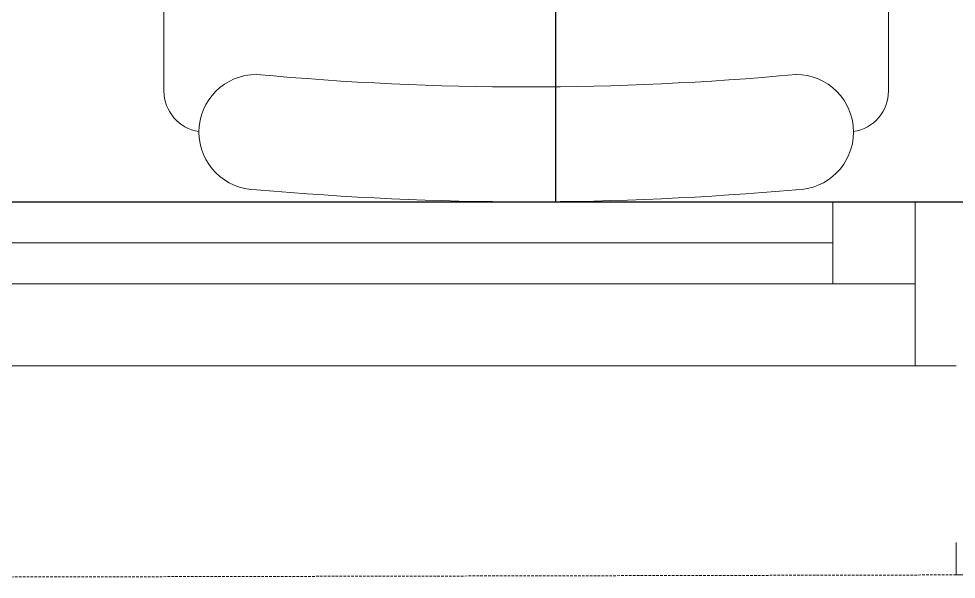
# Model space of a CAD drawing. Extents: x -12260 to 57327, y -29287 to 19916.
# Drawn here: x 26419 to 26990, y -13060 to -12718 of the extents above; entities that cross this region are included whole.
import ezdxf

# ---------------------------------------------------------------- set-up
doc = ezdxf.new("R2010")
doc.units = 0
doc.header["$LTSCALE"] = 0.25
doc.linetypes.add('01-First Floor-FUR$0$HIDDEN', pattern=[9.524999999999999, 6.35, -3.175])
doc.linetypes.add('DASHDOT', pattern=[25.4, 12.7, -6.35, 0, -6.35])
for name, color, linetype, lineweight in [('01-First Floor-FUR$0$Aluminum', 251, 'Continuous', 5), ('01-First Floor-FUR$0$LOADING', 253, 'Continuous', 5), ('01-First Floor-FUR$0$Proj', 251, 'Continuous', 5), ('01-First Floor-FUR$0$Walls', 251, 'Continuous', 5), ('E-LITE-CLNG-CNDT', 6, 'DASHDOT', 35)]:
    doc.layers.add(name, color=color, linetype=linetype, lineweight=lineweight)
doc.layers.add('01-First Floor-FUR$0$FALSE CEILING', color=251, linetype='Continuous')

# ---------------------------------------------------------------- blocks, each defined once
blk = doc.blocks.new('01-First Floor-FUR$0$GF21018-P')
at = {"color": 0}
for p, q in [((-0.2206958158158443, 0.4756307261486727), (-0.2206958158158443, 0.0674977280054634)), ((0.2204937210156821, 0.4756307261486727), (0.2204937210156821, 0.0674977280054634))]:
    blk.add_line(p, q, dxfattribs=at)
for centre, radius, start, end in [((-0.1642902328567111, 0.0424977280054613), 0.0351139560901341, 90.00000000000004, 270), ((-4.0174444003e-06, 1.846735474002139), 1.776735474005004, 264.6945553321505, 275.3052680112835), ((0.1640881380565453, 0.0424977280054613), 0.0351139560901341, 270.0000000000001, 90), ((-0.1956958158158457, 0.0674977280054634), 0.025, 179.9999999999999, 261.4720758531367), ((0.1954937210156835, 0.0674977280054634), 0.025, 278.5279241468623, 360), ((-3.2405935642e-06, 1.831363171438854), 1.831363171441721, 264.8532206013883, 275.1469821681523)]:
    blk.add_arc(centre, radius, start, end, dxfattribs=at)
blk = doc.blocks.new('01-First Floor-FUR')
at = {"layer": '01-First Floor-FUR$0$Aluminum'}
for p, q in [((25789.78882259218, -12829.99999999994), (26989.78882259171, -12829.99999999988)), ((26914.78882259171, -12879.99999999994), (26914.78882259171, -12829.99999999994)), ((26964.78882259171, -12929.99999999988), (26964.78882259171, -12829.99999999994)), ((26914.78882259171, -12854.99999999994), (25864.78882259218, -12854.99999999988)), ((25814.78882259218, -12879.99999999994), (26964.78882259171, -12879.99999999988)), ((25789.78882259218, -12929.99999999994), (26989.78882259171, -12929.99999999988))]:
    blk.add_line(p, q, dxfattribs=at)
at = {"layer": '01-First Floor-FUR$0$FALSE CEILING', "linetype": 'Continuous'}
blk.add_line((26745.99999977331, -12829.99999999981), (26745.99999977331, -8829.999999999813), dxfattribs=at)
at = {"layer": '01-First Floor-FUR$0$FALSE CEILING'}
blk.add_lwpolyline([(29375.99999988321, -8829.99999999981), (25875.99999988233, -8829.99999999981), (25875.99999989019, -10709.99999999981), (25876.0107734426, -10709.99999999981), (25876.0107734426, -12829.99999999981), (29375.99999988321, -12829.99999999981), (29375.99999988321, -8829.99999999981)], dxfattribs=at)
at = {"layer": '01-First Floor-FUR$0$Proj', "linetype": '01-First Floor-FUR$0$HIDDEN'}
blk.add_line((26989.78882259171, -13057.35560961522, 5.889102110828714e-07), (25789.78882259125, -13059.99999999983, 5.889126611230422e-07), dxfattribs=at)
at = {"layer": '01-First Floor-FUR$0$Walls'}
for q in [(26989.78882259183, -13037.58087715402, 5.889102110828714e-07), (27921.00000000041, -13060.00000000728, -5.890294063198853e-07)]:
    blk.add_line((26989.78882259171, -13057.35560961522, 5.889102110828714e-07), q, dxfattribs=at)
at = {"layer": '01-First Floor-FUR$0$LOADING', "extrusion": (-2.240207019314477e-05, -7.774263848676228e-06, 0.9999999997188542), "xscale": 1000, "yscale": 1000, "zscale": 1000, "rotation": 359.9985892349692}
blk.add_blockref('01-First Floor-FUR$0$GF21018-P', (26728.11372624868, -12830.00000426724, -0.4990212748558835), dxfattribs=at)

msp = doc.modelspace()

# ---------------------------------------------------------------- block references
at = {"layer": 'E-LITE-CLNG-CNDT'}
msp.add_blockref('01-First Floor-FUR', (0, 0), dxfattribs=at)

doc.saveas('drawing.dxf')
